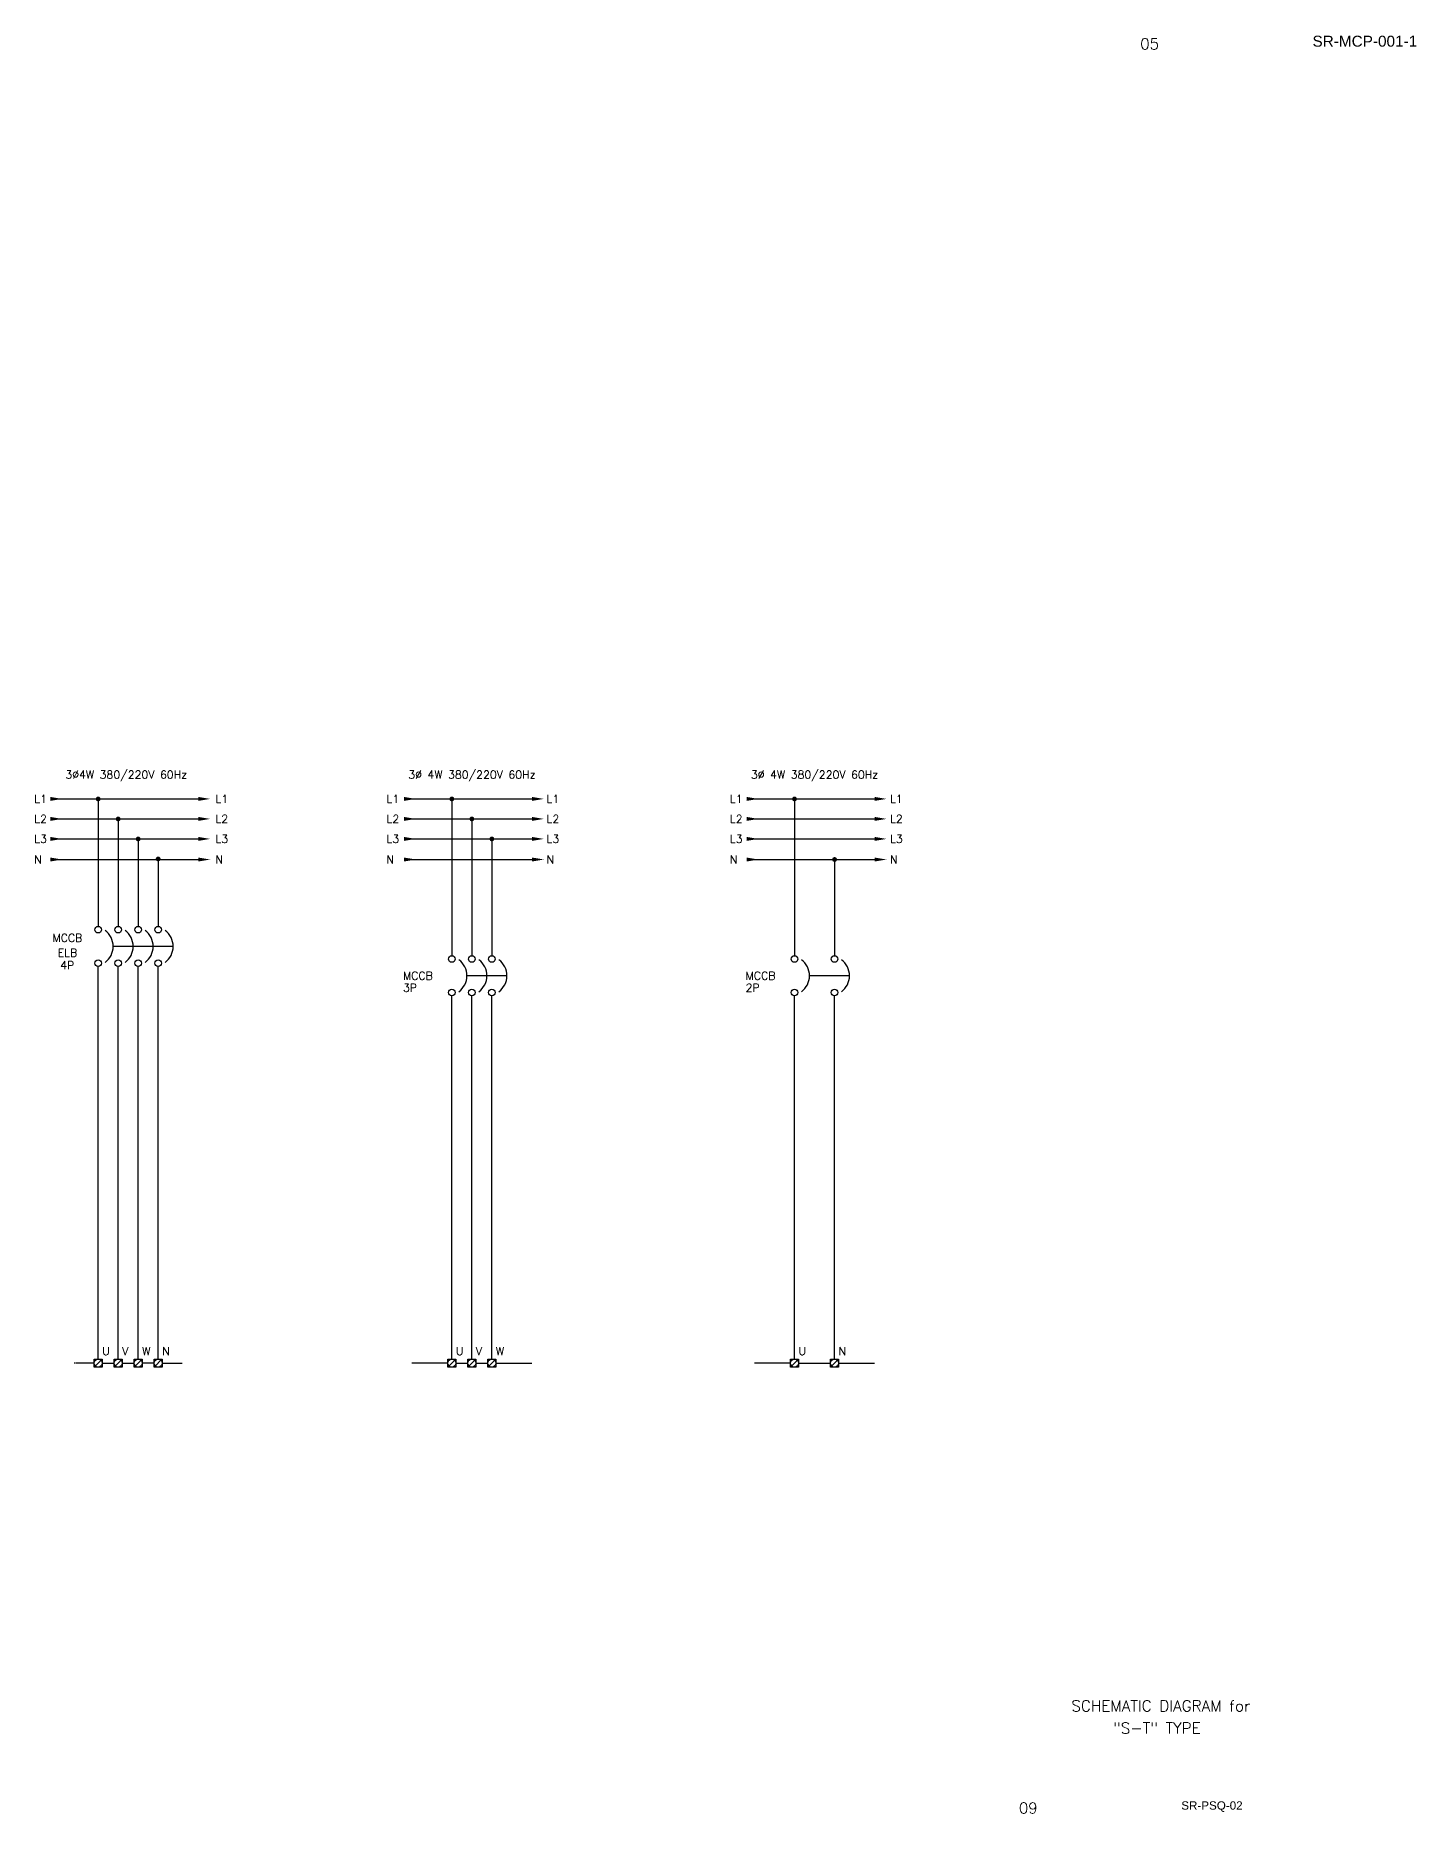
# Model space of a CAD drawing. Header units: millimetres. Extents: x 60229 to 91621, y 21923 to 36546.
# Drawn here: x 68082 to 72184, y 22229 to 27510 of the extents above; entities that cross this region are included whole.
import ezdxf
from ezdxf.enums import TextEntityAlignment as Align

# ---------------------------------------------------------------- set-up
doc = ezdxf.new("R2010")
doc.units = ezdxf.units.MM
doc.linetypes.add('HIDDEN', pattern=[2.5, 1.5, -1])
doc.styles.add('ROMANS', font='romans.shx', dxfattribs={"bigfont": 'fhg.shx'})
doc.styles.get("Standard").update_dxf_attribs({"font": 'arial.ttf'})

msp = doc.modelspace()

# ---------------------------------------------------------------- linework, layer by layer
at = {"color": 7, "lineweight": -2}
for p, q in [((68149.2, 25242.4), (68565.1, 25242.4)), ((68268, 25242.4), (68268, 24863.8)), ((69199.9, 25242.4), (69556.4, 25242.4)), ((69318.7, 25242.4), (69318.7, 24775.3)), ((70217.7, 25242.4), (70574.2, 25242.4)), ((70336.6, 25242.4), (70336.6, 24775.3)), ((68149.2, 25183), (68565.1, 25183)), ((68327.4, 25183), (68327.4, 24863.8)), ((69199.9, 25183), (69556.4, 25183)), ((69378.1, 25183), (69378.1, 24775.3)), ((70217.7, 25183), (70574.2, 25183)), ((68149.2, 25123.6), (68565.1, 25123.6)), ((68386.8, 25123.6), (68386.8, 24863.8)), ((69199.9, 25123.6), (69556.4, 25123.6)), ((69437.5, 25123.6), (69437.5, 24775.3)), ((70217.7, 25123.6), (70574.2, 25123.6)), ((68149.2, 25062.5), (68565.1, 25062.5)), ((68446.2, 25062.5), (68446.2, 24863.8)), ((69199.9, 25062.5), (69556.4, 25062.5)), ((70217.7, 25062.5), (70574.2, 25062.5)), ((70455.4, 25062.5), (70455.4, 24775.3)), ((68268, 23578.8), (68268, 24745)), ((68327.4, 23578.8), (68327.4, 24745)), ((68386.8, 23578.8), (68386.8, 24745)), ((68446.2, 23578.8), (68446.2, 24745)), ((69318.7, 23578.8), (69318.7, 24657.9)), ((69378.1, 23578.8), (69378.1, 24657.9)), ((69437.5, 23578.8), (69437.5, 24657.9)), ((70336.6, 23578.8), (70336.6, 24657.9)), ((70455.4, 23578.8), (70455.4, 24657.9))]:
    msp.add_line(p, q, dxfattribs=at)
at = {"color": 3, "linetype": 'HIDDEN', "lineweight": -2}
for p, q in [((68490.8, 24804.4), (68312.6, 24804.4)), ((69482.1, 24717.3), (69363.3, 24717.3)), ((70500, 24717.3), (70381.1, 24717.3)), ((68256.1, 23566.9), (68196.7, 23566.9)), ((68279.9, 23566.9), (68315.5, 23566.9)), ((68339.3, 23566.9), (68374.9, 23566.9)), ((68434.4, 23566.9), (68398.7, 23566.9)), ((68458.1, 23566.9), (68517.5, 23566.9))]:
    msp.add_line(p, q, dxfattribs=at)
at = {"color": 3, "lineweight": -2}
for p, q in [((68256.1, 23555), (68256.1, 23578.8)), ((68256.1, 23578.8), (68279.9, 23578.8)), ((68279.9, 23555), (68256.1, 23555)), ((68276.4, 23575.3), (68259.6, 23558.5)), ((68279.9, 23578.8), (68279.9, 23555)), ((68315.5, 23555), (68315.5, 23578.8)), ((68315.5, 23578.8), (68339.3, 23578.8)), ((68339.3, 23555), (68315.5, 23555)), ((68335.8, 23575.3), (68319, 23558.5)), ((68339.3, 23578.8), (68339.3, 23555)), ((68374.9, 23555), (68374.9, 23578.8)), ((68374.9, 23578.8), (68398.7, 23578.8)), ((68398.7, 23555), (68374.9, 23555)), ((68395.2, 23575.3), (68378.4, 23558.5)), ((68398.7, 23578.8), (68398.7, 23555)), ((68434.4, 23555), (68434.4, 23578.8)), ((68434.4, 23578.8), (68458.1, 23578.8)), ((68458.1, 23555), (68434.4, 23555)), ((68454.6, 23575.3), (68437.8, 23558.5)), ((68458.1, 23578.8), (68458.1, 23555)), ((69306.8, 23566.9), (69199.9, 23566.9)), ((69306.8, 23555), (69306.8, 23578.8)), ((69306.8, 23578.8), (69330.6, 23578.8)), ((69330.6, 23555), (69306.8, 23555)), ((69327.1, 23575.3), (69310.3, 23558.5)), ((69330.6, 23578.8), (69330.6, 23555)), ((69330.6, 23566.9), (69366.2, 23566.9)), ((69366.2, 23555), (69366.2, 23578.8)), ((69366.2, 23578.8), (69390, 23578.8)), ((69390, 23555), (69366.2, 23555)), ((69386.5, 23575.3), (69369.7, 23558.5)), ((69390, 23578.8), (69390, 23555)), ((69390, 23566.9), (69425.7, 23566.9)), ((69425.7, 23555), (69425.7, 23578.8)), ((69425.7, 23578.8), (69449.4, 23578.8)), ((69449.4, 23555), (69425.7, 23555)), ((69445.9, 23575.3), (69429.1, 23558.5)), ((69449.4, 23578.8), (69449.4, 23555)), ((69449.4, 23566.9), (69556.4, 23566.9)), ((70324.7, 23566.9), (70217.7, 23566.9)), ((70324.7, 23555), (70324.7, 23578.8)), ((70324.7, 23578.8), (70348.4, 23578.8)), ((70348.4, 23555), (70324.7, 23555)), ((70345, 23575.3), (70328.2, 23558.5)), ((70348.4, 23578.8), (70348.4, 23555)), ((70348.4, 23566.9), (70443.5, 23566.9)), ((70443.5, 23555), (70443.5, 23578.8)), ((70443.5, 23578.8), (70467.3, 23578.8)), ((70467.3, 23555), (70443.5, 23555)), ((70463.8, 23575.3), (70447, 23558.5)), ((70467.3, 23578.8), (70467.3, 23555)), ((70467.3, 23566.9), (70574.2, 23566.9))]:
    msp.add_line(p, q, dxfattribs=at)
at = {"lineweight": -2, "const_width": 7.13}
for points in [[(68264.4, 25242.4, 1), (68271.6, 25242.4, 1)], [(69315.1, 25242.4, 1), (69322.3, 25242.4, 1)], [(70333, 25242.4, 1), (70340.1, 25242.4, 1)], [(68323.8, 25183, 1), (68331, 25183, 1)], [(69374.6, 25183, 1), (69381.7, 25183, 1)], [(68383.3, 25123.6, 1), (68390.4, 25123.6, 1)], [(69434, 25123.6, 1), (69441.1, 25123.6, 1)], [(68442.7, 25064.2, 1), (68449.8, 25064.2, 1)], [(70451.8, 25062.5, 1), (70459, 25062.5, 1)]]:
    msp.add_lwpolyline(points, format="xyb", close=True, dxfattribs=at)
at = {"lineweight": -2}
for centre in [(68268, 24854), (68327.4, 24854), (68386.8, 24854), (68446.2, 24854), (69318.7, 24766.9), (69378.1, 24766.9), (69437.5, 24766.9), (70336.6, 24766.9), (70455.4, 24766.9), (68268, 24754.8), (68327.4, 24754.8), (68386.8, 24754.8), (68446.2, 24754.8), (69318.7, 24667.7), (69378.1, 24667.7), (69437.5, 24667.7), (70336.6, 24667.7), (70455.4, 24667.7)]:
    msp.add_circle(centre, 9.8, dxfattribs=at)
at = {"color": 3, "lineweight": -2}
for centre in [(68268, 23566.9), (68327.4, 23566.9), (68386.8, 23566.9), (68446.2, 23566.9), (69318.7, 23566.9), (69378.1, 23566.9), (69437.5, 23566.9), (70336.6, 23566.9), (70455.4, 23566.9)]:
    msp.add_circle(centre, 11.9, dxfattribs=at)
at = {"lineweight": -2}
for centre in [(68253.2, 24804.4), (68312.6, 24804.4), (68372, 24804.4), (68431.4, 24804.4), (69303.9, 24717.3), (69363.3, 24717.3), (69422.7, 24717.3), (70321.7, 24717.3), (70440.6, 24717.3)]:
    msp.add_arc(centre, 59.4, 306.8699, 53.1301, dxfattribs=at)
at = {"color": 3, "lineweight": -2}
for points in [[(68125.4, 25248.4), (68125.4, 25236.5), (68161, 25242.4)], [(68565.1, 25248.4), (68565.1, 25236.5), (68600.7, 25242.4)], [(69176.1, 25248.4), (69176.1, 25236.5), (69211.8, 25242.4)], [(69556.4, 25248.4), (69556.4, 25236.5), (69592, 25242.4)], [(70194, 25248.4), (70194, 25236.5), (70229.6, 25242.4)], [(70574.2, 25248.4), (70574.2, 25236.5), (70609.9, 25242.4)], [(68125.4, 25189), (68125.4, 25177.1), (68161, 25183)], [(68565.1, 25189), (68565.1, 25177.1), (68600.7, 25183)], [(69176.1, 25189), (69176.1, 25177.1), (69211.8, 25183)], [(69556.4, 25189), (69556.4, 25177.1), (69592, 25183)], [(70194, 25189), (70194, 25177.1), (70229.6, 25183)], [(70574.2, 25189), (70574.2, 25177.1), (70609.9, 25183)], [(68125.4, 25129.6), (68125.4, 25117.7), (68161, 25123.6)], [(68565.1, 25129.6), (68565.1, 25117.7), (68600.7, 25123.6)], [(69176.1, 25129.6), (69176.1, 25117.7), (69211.8, 25123.6)], [(69556.4, 25129.6), (69556.4, 25117.7), (69592, 25123.6)], [(70194, 25129.6), (70194, 25117.7), (70229.6, 25123.6)], [(70574.2, 25129.6), (70574.2, 25117.7), (70609.9, 25123.6)], [(68125.4, 25068.4), (68125.4, 25056.5), (68161, 25062.5)], [(68565.1, 25068.4), (68565.1, 25056.5), (68600.7, 25062.5)], [(69176.1, 25068.4), (69176.1, 25056.5), (69211.8, 25062.5)], [(69556.4, 25068.4), (69556.4, 25056.5), (69592, 25062.5)], [(70194, 25068.4), (70194, 25056.5), (70229.6, 25062.5)], [(70574.2, 25068.4), (70574.2, 25056.5), (70609.9, 25062.5)]]:
    msp.add_solid(points, dxfattribs=at)

# ---------------------------------------------------------------- texts
at = {"lineweight": -2, "style": 'ROMANS'}
for s, height, p in [('05', 32.58, (71363.6, 27468.6)), ('U', 23.8, (69330.6, 23590.7)), ('V', 23.8, (69390, 23590.7)), ('W', 23.8, (69449.4, 23590.7)), ('U', 23.8, (70348.4, 23590.7)), ('N', 23.8, (70467.3, 23590.7)), ('09', 32.58, (71003, 22229.2))]:
    msp.add_text(s, height=height, dxfattribs=at).set_placement(p)
at = {"color": 7, "lineweight": -2, "style": 'ROMANS'}
for s, height, p in [('3%%C4W 380/220V 60Hz', 23.767, (68351.2, 25302.7)), ('3%%C 4W 380/220V 60Hz', 23.767, (69378.1, 25302.7)), ('3%%C 4W 380/220V 60Hz', 23.767, (70396, 25302.7)), ('SCHEMATIC DIAGRAM for', 32.952, (71424.6, 22532.2)), ('"S-T" TYPE ', 32.952, (71424.6, 22466.3))]:
    msp.add_text(s, height=height, dxfattribs=at).set_placement(p, align=Align.CENTER)
for s, height, p in [('L1', 23.77, (68077.9, 25230.6)), ('L1', 23.77, (68616.3, 25230.6)), ('L1', 23.77, (69124.4, 25230.6)), ('L1', 23.77, (69599.8, 25230.6)), ('L1', 23.77, (70144.4, 25230.6)), ('L1', 23.77, (70620.3, 25230.6)), ('L2', 23.77, (68077.9, 25171.1)), ('L2', 23.77, (68616.3, 25171.1)), ('L2', 23.77, (69124.4, 25171.1)), ('L2', 23.77, (69599.8, 25171.1)), ('L2', 23.77, (70144.4, 25171.1)), ('L2', 23.77, (70620.3, 25171.1)), ('L3', 23.77, (68077.9, 25111.7)), ('L3', 23.77, (68616.3, 25111.7)), ('L3', 23.77, (69124.4, 25111.7)), ('L3', 23.77, (69599.8, 25111.7)), ('L3', 23.77, (70144.4, 25111.7)), ('L3', 23.77, (70620.3, 25111.7)), ('N', 23.8, (68077.9, 25050.6)), ('N', 23.8, (68616.3, 25050.6)), ('N', 23.8, (69124.4, 25050.6)), ('N', 23.8, (69599.8, 25050.6)), ('N', 23.8, (70144.4, 25050.6)), ('N', 23.8, (70620.3, 25050.6)), ('MCCB', 23.77, (68132.3, 24817.8)), ('ELB', 23.77, (68147.6, 24773.8)), ('4P', 23.77, (68155.2, 24736.3)), ('MCCB', 23.77, (69173.4, 24705.4)), ('MCCB', 23.77, (70191.3, 24705.4)), ('3P', 23.77, (69173.4, 24669.8)), ('2P', 23.77, (70191.3, 24669.8))]:
    msp.add_text(s, height=height, dxfattribs=at).set_placement(p)
at = {"color": 2, "lineweight": -2, "style": 'ROMANS'}
for s, p in [('U', (68279.9, 23590.7)), ('V', (68339.3, 23590.7)), ('W', (68398.7, 23590.7)), ('N', (68458.1, 23590.7))]:
    msp.add_text(s, height=23.8, dxfattribs=at).set_placement(p)
at = {"lineweight": -2}
msp.add_text('SR-PSQ-02', height=24.71, dxfattribs=at).set_placement((71485.5, 22240.5))
at = {"linetype": 'Continuous', "insert": (71875.3, 27509.2), "char_height": 32.575, "width": 273.187, "attachment_point": 1}
msp.add_mtext('SR-MCP-001-1', dxfattribs=at)

doc.saveas('drawing.dxf')
